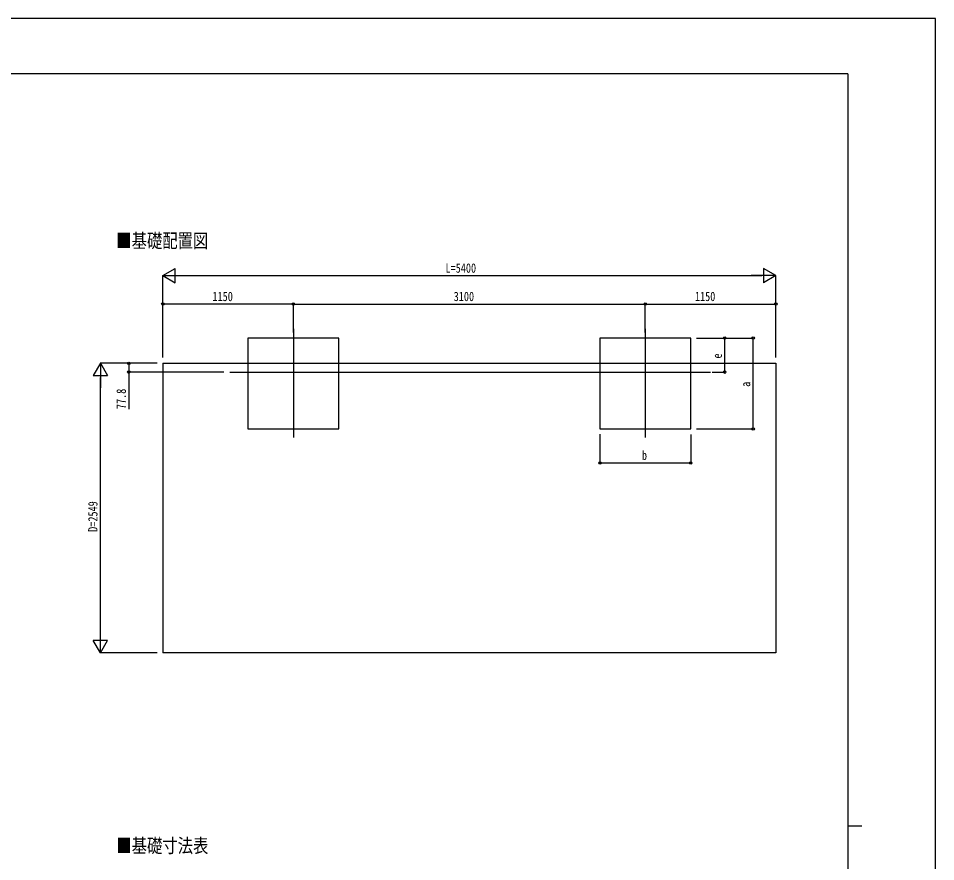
# Model space of a CAD drawing. Units: millimetres, scale not verified. Extents: x -10512 to 10512, y -7425 to 7425.
# Drawn here: x 2432 to 10512, y -3 to 7425 of the extents above; entities that cross this region are included whole.
import ezdxf
from ezdxf.enums import TextEntityAlignment as Align

# ---------------------------------------------------------------- set-up
doc = ezdxf.new("R2010")
doc.units = ezdxf.units.MM
doc.header["$LTSCALE"] = 30
for name, color, linetype in [('0-2_USER1', 3, 'Continuous'), ('0-3_YKK_12', 2, 'Continuous'), ('0-5_YKK_A1', 4, 'Continuous'), ('0-6_YKK_D', 6, 'Continuous'), ('0-7_YKK_ZWAK', 7, 'Continuous')]:
    doc.layers.add(name, color=color, linetype=linetype)
doc.styles.add('ＭＳ ゴシック', font='')
doc.styles.get('ＭＳ ゴシック').set_extended_font_data('MS Gothic')

msp = doc.modelspace()

# ---------------------------------------------------------------- linework, layer by layer
at = {"layer": '0-3_YKK_12'}
for p, q in [((4854.96, 4689.89), (4854.96, 3733.23)), ((7954.96, 4689.89), (7954.96, 3733.23)), ((4296.29, 4308.63), (8529.21, 4308.63))]:
    msp.add_line(p, q, dxfattribs=at)
at = {"layer": '0-5_YKK_A1'}
for p, q in [((3704.96, 4386.43), (9104.96, 4386.43)), ((3704.96, 4386.43), (3704.96, 1837.43)), ((9104.96, 4386.43), (9104.96, 1837.43)), ((9104.96, 1837.43), (3704.96, 1837.43))]:
    msp.add_line(p, q, dxfattribs=at)
for points in [[(4454.96, 3808.63), (5254.96, 3808.63), (5254.96, 4608.63), (4454.96, 4608.63)], [(7554.96, 3808.63), (8354.96, 3808.63), (8354.96, 4608.63), (7554.96, 4608.63)]]:
    msp.add_lwpolyline(points, close=True, dxfattribs=at)
at = {"layer": '0-6_YKK_D'}
for p, q in [((3704.96, 5158.63), (3813.22, 5221.13)), ((3813.22, 5096.13), (3813.22, 5221.13)), ((9104.96, 5158.63), (8996.71, 5221.13)), ((8996.71, 5221.13), (8996.71, 5096.13)), ((3704.96, 4436.43), (3704.96, 5159.63)), ((3704.96, 5158.63), (3813.22, 5096.13)), ((3704.96, 5158.63), (3921.47, 5158.63)), ((3829.96, 5158.63), (8979.96, 5158.63)), ((9104.96, 5158.63), (8888.46, 5158.63)), ((9104.96, 5158.63), (8996.71, 5096.13)), ((9104.96, 4436.43), (9104.96, 5159.63)), ((3704.96, 4658.63), (3704.96, 4909.63)), ((4854.96, 4908.63), (3704.96, 4908.63)), ((4854.96, 4658.63), (4854.96, 4909.63)), ((4854.96, 4658.63), (4854.96, 4909.63)), ((4854.96, 4908.63), (7954.96, 4908.63)), ((7954.96, 4658.63), (7954.96, 4909.63)), ((7954.96, 4658.63), (7954.96, 4909.63)), ((7954.96, 4908.63), (9104.96, 4908.63)), ((9104.96, 4658.63), (9104.96, 4909.63)), ((8404.96, 4608.63), (8905.96, 4608.63)), ((8405.96, 4608.63), (8655.96, 4608.63)), ((8654.96, 4308.63), (8654.96, 4608.63)), ((8904.96, 3808.63), (8904.96, 4608.63)), ((3154.96, 4386.43), (3092.46, 4278.17)), ((3654.96, 4386.43), (3153.96, 4386.43)), ((3154.96, 4386.43), (3217.46, 4278.17)), ((3154.96, 4386.43), (3154.96, 4169.92)), ((3654.96, 4386.43), (3403.96, 4386.43)), ((4242.86, 4308.63), (3403.96, 4308.63)), ((8543.78, 4308.63), (8655.96, 4308.63)), ((3092.46, 4278.17), (3217.46, 4278.17)), ((3154.96, 1962.43), (3154.96, 4261.43)), ((8404.96, 3808.63), (8905.96, 3808.63)), ((7554.96, 3761.54), (7554.96, 3507.63)), ((8354.96, 3759.61), (8354.96, 3507.63)), ((7554.96, 3508.63), (8354.96, 3508.63)), ((3154.96, 1837.43), (3154.96, 2053.93)), ((3154.96, 1837.43), (3092.46, 1945.68)), ((3217.46, 1945.68), (3092.46, 1945.68)), ((3154.96, 1837.43), (3217.46, 1945.68)), ((3654.96, 1837.43), (3153.96, 1837.43))]:
    msp.add_line(p, q, dxfattribs=at)
msp.add_lwpolyline([(3404.96, 4386.43), (3404.96, 4308.63), (3404.96, 3982.13)], dxfattribs=at)
for centre in [(3704.96, 4908.63), (4854.96, 4908.63), (4854.96, 4908.63), (7954.96, 4908.63), (7954.96, 4908.63), (9104.96, 4908.63), (8654.96, 4608.63), (8904.96, 4608.63), (3404.96, 4386.43), (3404.96, 4308.63), (8654.96, 4308.63), (8904.96, 3808.63), (7554.96, 3508.63), (8354.96, 3508.63)]:
    msp.add_circle(centre, 10.62, dxfattribs=at)
at = {"layer": '0-7_YKK_ZWAK'}
for p, q in [((9737.55, 6937.5), (-9762.45, 6937.5)), ((9737.55, 6937.5), (9737.55, -6312.5)), ((9737.55, 312.5), (9862.55, 312.5))]:
    msp.add_line(p, q, dxfattribs=at)
msp.add_lwpolyline([(-10512.5, -7425), (10512.5, -7425), (10512.5, 7425), (-10512.5, 7425)], close=True, dxfattribs=at)

# ---------------------------------------------------------------- texts
at = {"layer": '0-2_USER1', "style": 'ＭＳ ゴシック', "width": 0.8}
for s, p in [('■基礎配置図', (3294.73, 5367.41)), ('■基礎寸法表', (3295.19, 38.44))]:
    msp.add_text(s, height=123.8, dxfattribs=at).set_placement(p, align=Align.BOTTOM_LEFT)
at = {"layer": '0-6_YKK_D', "style": 'ＭＳ ゴシック', "width": 0.8}
for s, p in [('L=5400', (6194.96, 5159.63)), ('1150', (4141.96, 4909.63)), ('3100', (6266.96, 4909.63)), ('1150', (8391.96, 4909.63)), ('b', (7924.96, 3509.63))]:
    msp.add_text(s, height=82.48, dxfattribs=at).set_placement(p, align=Align.BOTTOM_LEFT)
for s, p in [('e', (8653.96, 4428.63)), ('a', (8903.96, 4178.63)), ('77.8', (3403.96, 3983.13)), ('D=2549', (3153.96, 2901.93))]:
    msp.add_text(s, height=82.48, rotation=90, dxfattribs=at).set_placement(p, align=Align.BOTTOM_LEFT)

doc.saveas('drawing.dxf')
